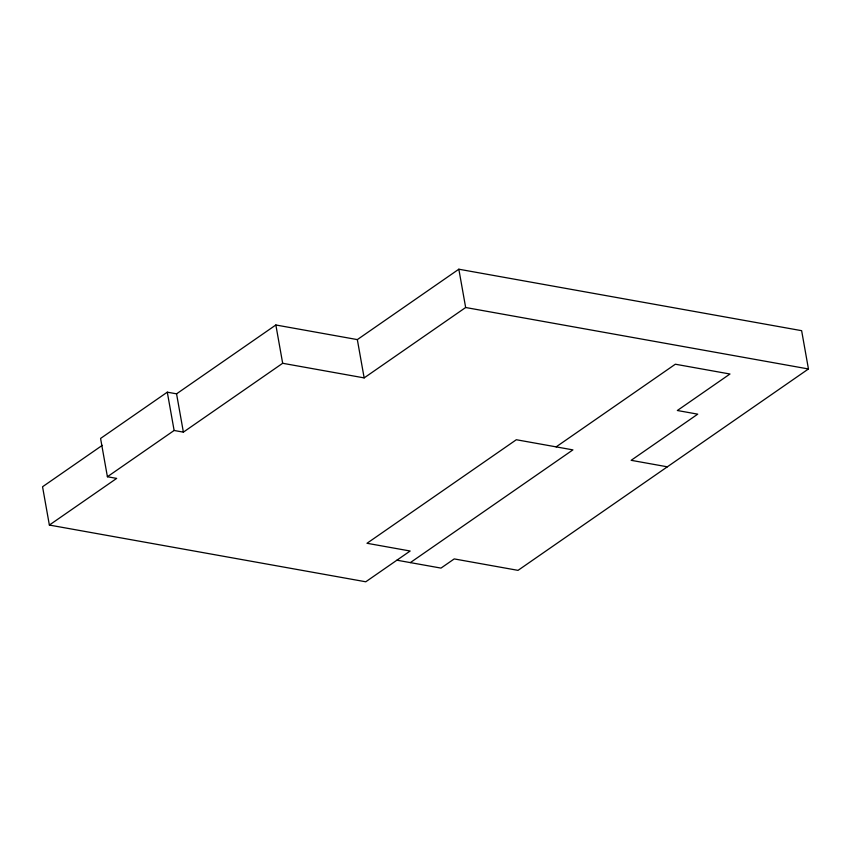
<?xml version="1.0" encoding="UTF-8"?>
<svg xmlns="http://www.w3.org/2000/svg" width="851" height="851" viewBox="0 0 851 851"><rect width="100%" height="100%" fill="white"/><g stroke="black" fill="none" stroke-linecap="round" stroke-linejoin="round"><path stroke-width="1.28" d="M396.906 560.203L440.988 568.096L454.232 558.916L518.025 570.361L808.45 368.972L801.631 330.677L458.838 269.214L357.335 339.602L275.852 324.986L176.561 393.832L167.296 392.173L100.578 438.435L107.407 476.741L116.661 478.4L49.369 525.056L42.55 486.761L102.248 445.371M107.407 476.741L174.125 430.478L183.38 432.138L282.67 363.281L364.154 377.897L465.657 307.509L808.45 368.972M556.15 446.871L675.343 364.217L729.967 374.014L677.353 410.501L697.724 414.16L631.155 460.317L667.354 466.816M410.342 562.607L572.904 449.881L516.334 439.733L367.004 543.278L410.15 551.012L365.77 581.786L49.369 525.056M458.838 269.214L465.657 307.509M357.335 339.602L364.154 377.897M275.852 324.986L282.67 363.281M176.561 393.832L183.38 432.138M167.296 392.173L174.125 430.478"/></g></svg>
